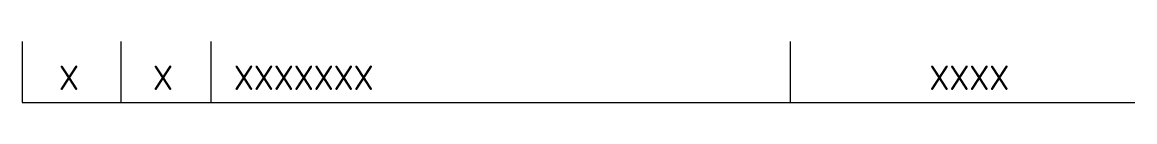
# Model space of a CAD drawing. Header units: millimetres. Extents: x 302.1 to 399, y 264.5 to 269.9.
import ezdxf
from ezdxf.enums import TextEntityAlignment as Align

# ---------------------------------------------------------------- set-up
doc = ezdxf.new("R2010")
doc.units = ezdxf.units.MM
doc.header["$LTSCALE"] = 0.5
doc.layers.add('Text', color=2, linetype='Continuous')
doc.styles.get("Standard").update_dxf_attribs({"font": 'isocp.shx'})

msp = doc.modelspace()

# ---------------------------------------------------------------- linework, layer by layer
at = {"layer": 'Text', "color": 2, "linetype": 'Continuous'}
for p, q in [((302.143, 269.857), (302.143, 264.5)), ((310.714, 269.857), (310.714, 264.5)), ((318.571, 269.857), (318.571, 264.5)), ((369, 269.857), (369, 264.5))]:
    msp.add_line(p, q, dxfattribs=at)
at = {"layer": 'Text', "color": 7, "linetype": 'Continuous'}
msp.add_line((302.143, 264.5), (399, 264.5), dxfattribs=at)

# ---------------------------------------------------------------- texts
for tag, p in [('X', (305.343, 265.606)), ('XXXXXXX', (320.571, 265.606))]:
    msp.add_attdef(tag, p, '', height=2.143, dxfattribs=at)
for tag, p in [('X', (314.395, 265.606)), ('XXXX', (384.599, 265.606))]:
    msp.add_attdef(tag, text='', height=2.143, dxfattribs=at).set_placement(p, align=Align.CENTER)

doc.saveas('drawing.dxf')
